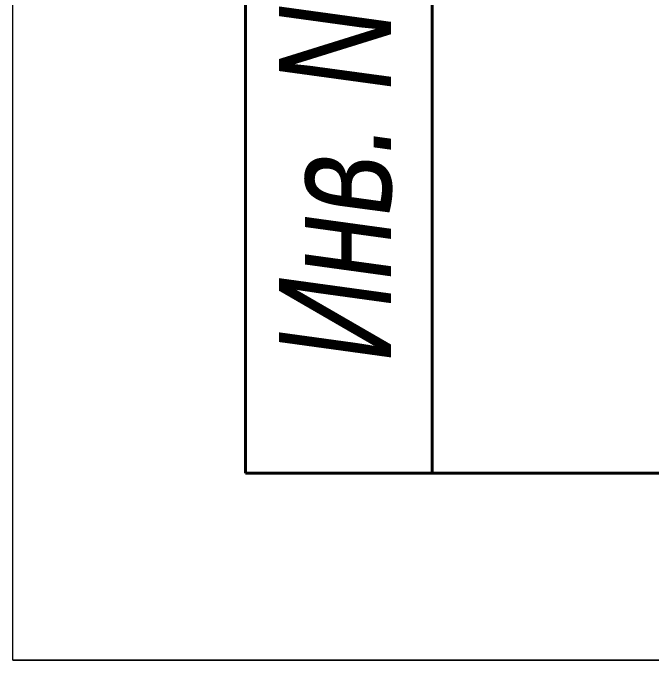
# Model space of a CAD drawing. Header units: millimetres. Extents: x 12064 to 35004, y -6103 to -2658.
# Drawn here: x 32789.11 to 32806.18, y -3146.57 to -3129.26 of the extents above; entities that cross this region are included whole.
import ezdxf

# ---------------------------------------------------------------- set-up
doc = ezdxf.new("R2010")
doc.units = ezdxf.units.MM
doc.layers.add('Layer_04', color=5, linetype='Continuous', lineweight=13)
doc.layers.add('Layer_07', color=250, linetype='Continuous', lineweight=40)
doc.styles.add('Style_01', font='ARIALNI.TTF', dxfattribs={"width": 0.9, "height": 3.5})

msp = doc.modelspace()

# ---------------------------------------------------------------- linework, layer by layer
at = {"linetype": 'Continuous', "lineweight": 15}
for p, q in [((32789.106, -3146.567), (32789.106, -2849.567)), ((32999.106, -3146.567), (32789.106, -3146.567)), ((32999.106, -3146.567), (32789.106, -3146.567)), ((32789.106, -3146.567), (32999.106, -3146.567)), ((32789.106, -3146.567), (32999.106, -3146.567)), ((32999.106, -3146.567), (32789.106, -3146.567))]:
    msp.add_line(p, q, dxfattribs=at)
at = {"layer": 'Layer_07', "linetype": 'Continuous'}
for p, q in [((32795.329, -3141.567), (32795.329, -2996.567)), ((32800.329, -3141.567), (32800.329, -2996.567)), ((32795.329, -3141.567), (32807.329, -3141.567))]:
    msp.add_line(p, q, dxfattribs=at)

# ---------------------------------------------------------------- texts
at = {"layer": 'Layer_04', "linetype": 'Continuous', "style": 'Style_01', "width": 0.9}
msp.add_text('Инв. N подл.', height=3, rotation=90, dxfattribs=at).set_placement((32799.225, -3138.569))

doc.saveas('drawing.dxf')
